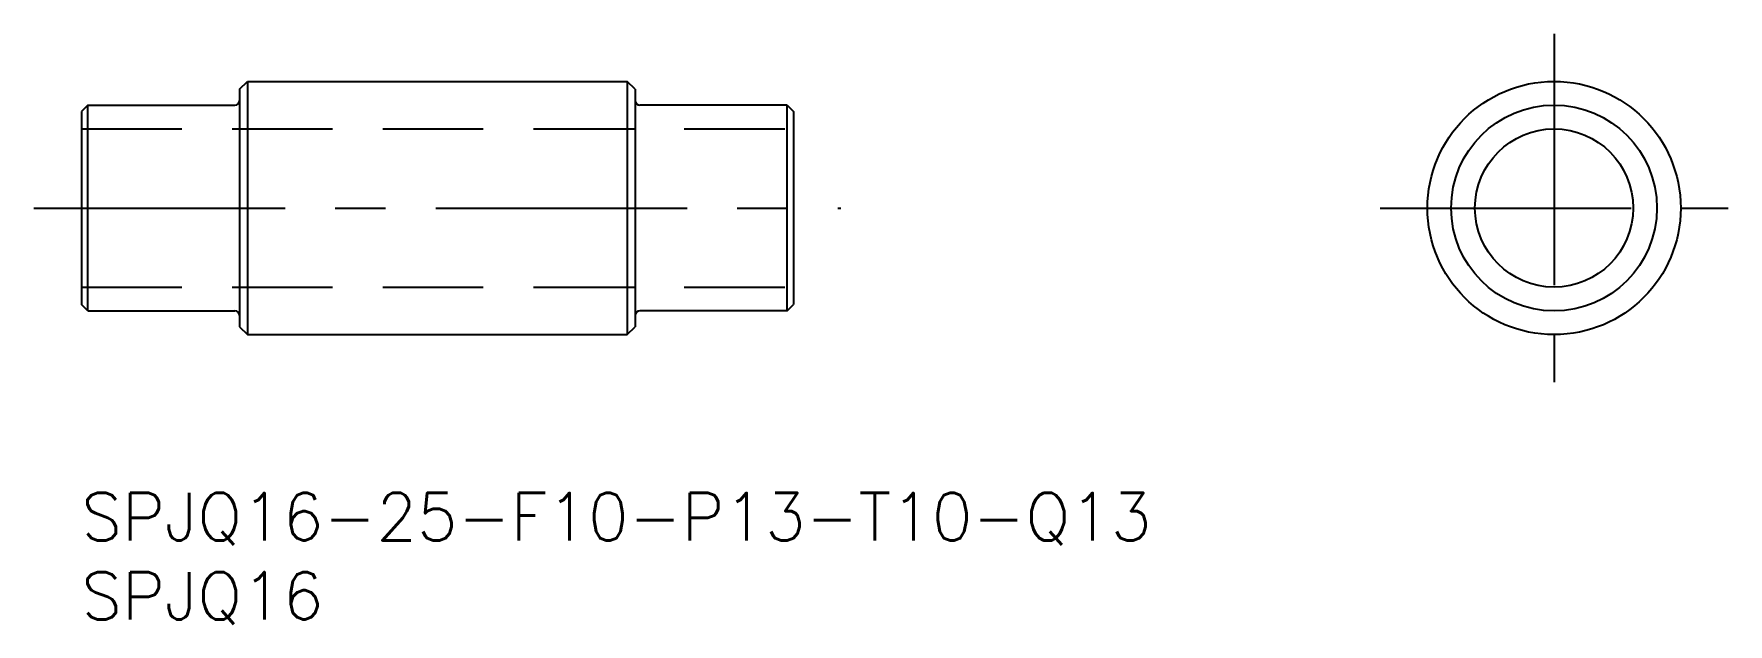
# Model space of a CAD drawing. Extents: x -3 to 104, y -8 to 29.
import ezdxf

# ---------------------------------------------------------------- set-up
doc = ezdxf.new("R2010")
doc.units = 0
doc.header["$LTSCALE"] = 0.5
doc.linetypes.add('CENTER', pattern=[50.8, 31.75, -6.35, 6.35, -6.35])
doc.linetypes.add('DASHED', pattern=[19.05, 12.7, -6.35])
for name, color, linetype in [('MSM_CENTER', 1, 'CENTER'), ('MSM_CONTINUOUS', 7, 'CONTINUOUS'), ('MSM_DASHED', 4, 'DASHED'), ('MSM_PART_NUMBER', 7, 'CONTINUOUS')]:
    doc.layers.add(name, color=color, linetype=linetype)
doc.styles.get("Standard").update_dxf_attribs({"font": 'txt.shx', "height": 3, "bigfont": 'bigfont.shx'})

# ---------------------------------------------------------------- blocks, each defined once
blk = doc.blocks.new('*U6')
at = {"layer": 'MSM_PART_NUMBER'}
blk.add_text('SPJQ16-25-F10-P13-T10-Q13', height=3, dxfattribs=at).set_placement((0, -3))
blk = doc.blocks.new('*U7')
at = {"layer": 'MSM_PART_NUMBER'}
blk.add_text('SPJQ16', height=3, dxfattribs=at).set_placement((0, -8))

msp = doc.modelspace()

# ---------------------------------------------------------------- linework, layer by layer
at = {"layer": 'MSM_CENTER'}
for p, q in [((93.07, 29), (93.07, 7)), ((-3, 18), (48, 18)), ((82.07, 18), (104.07, 18))]:
    msp.add_line(p, q, dxfattribs=at)
at = {"layer": 'MSM_CONTINUOUS'}
for p, q in [((10, 25.5), (10.5, 26)), ((10.5, 26), (10.5, 10)), ((10.5, 26), (34.5, 26)), ((34.5, 26), (34.5, 10)), ((35, 25.5), (34.5, 26)), ((10, 25.5), (10, 10.5)), ((35, 25.5), (35, 10.5)), ((0.4, 24.5), (0, 24.1)), ((0, 24.1), (0, 11.9)), ((0.4, 24.5), (9.7, 24.5)), ((0.4, 11.5), (0.4, 24.5)), ((44.6, 24.5), (35.3, 24.5)), ((44.6, 24.5), (45, 24.1)), ((44.6, 11.5), (44.6, 24.5)), ((45, 24.1), (45, 11.9)), ((0.4, 11.5), (0, 11.9)), ((44.6, 11.5), (45, 11.9)), ((0.4, 11.5), (9.7, 11.5)), ((44.6, 11.5), (35.3, 11.5)), ((10, 10.5), (10.5, 10)), ((10.5, 10), (34.5, 10)), ((34.5, 10), (35, 10.5))]:
    msp.add_line(p, q, dxfattribs=at)
for radius in [8, 6.5, 5]:
    msp.add_circle((93.07, 18), radius, dxfattribs=at)
for centre, start, end in [((9.7, 24.8), 270, 0), ((35.3, 24.8), 180, 270), ((9.7, 11.2), 0, 90), ((35.3, 11.2), 90, 180)]:
    msp.add_arc(centre, 0.3, start, end, dxfattribs=at)
at = {"layer": 'MSM_DASHED'}
for p, q in [((0, 23), (45, 23)), ((0, 13), (45, 13))]:
    msp.add_line(p, q, dxfattribs=at)

# ---------------------------------------------------------------- block references
at = {"layer": 'MSM_CONTINUOUS'}
for name in ['*U6', '*U7']:
    msp.add_blockref(name, (0, 0), dxfattribs=at)

doc.saveas('drawing.dxf')
